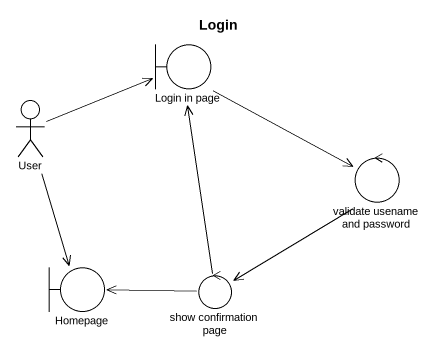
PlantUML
@startuml
title Login
boundary "Login in page" as Login_in_page
actor User
control "validate usename and password" as validate_usename_and
boundary Homepage
control "show confirmation page" as show_confirmation_page
Login_in_page --> validate_usename_and
User -right-> Login_in_page
User --> Homepage
validate_usename_and --> show_confirmation_page
show_confirmation_page -up-> Login_in_page
show_confirmation_page -left-> Homepage
@enduml
